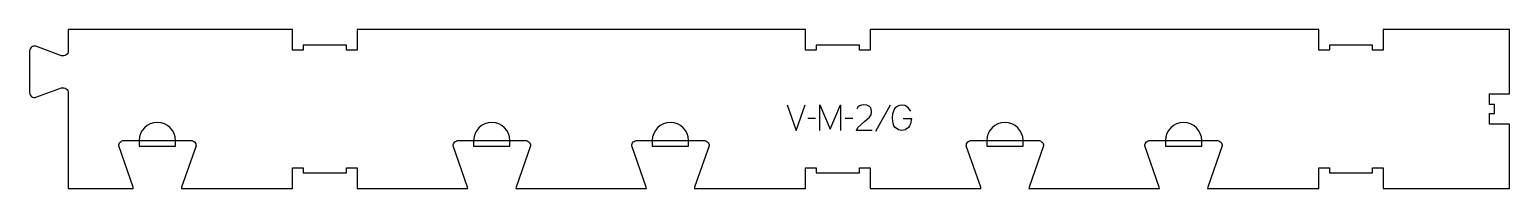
# Model space of a CAD drawing. Header units: millimetres. Extents: x -885 to 846, y -98 to 88.
import ezdxf

# ---------------------------------------------------------------- set-up
doc = ezdxf.new("R2010")
doc.units = ezdxf.units.MM
for name, color, linetype, true_color in [('1_ANYTOOL_1MMDEEP_LABELS_S', 2, 'Continuous', 0xffff00), ('4_ANYTOOL_CUTTHROUGH_OUTSI', 5, 'Continuous', 0x0000ff), ('5_ANYTOOL_HALF_MILL_9MM_IN', 3, 'Continuous', 0x00ff00)]:
    doc.layers.add(name, color=color, linetype=linetype, true_color=true_color)

msp = doc.modelspace()

# ---------------------------------------------------------------- linework, layer by layer
at = {"layer": '1_ANYTOOL_1MMDEEP_LABELS_S'}
for p, q in [((34.4, -16.1), (25.6, -16.2)), ((77.9, -16.1), (69.1, -16.2)), ((121.7, -0.5), (104.5, -31.2))]:
    msp.add_line(p, q, dxfattribs=at)
for points in [[(1.3, 0), (11.7, -30), (22.2, 0)], [(39.6, -30), (39.6, 0), (51.6, -28.4), (63.6, -0.1), (63.6, -30)], [(100.5, -30), (82.2, -29.9), (83.8, -26.5), (92.2, -19.1), (97.7, -14.4), (99.4, -11.6), (100, -8.2), (99.4, -4.7), (98.6, -3.3), (97.5, -2.1), (94.6, -0.5), (91.1, 0), (88.4, -0.3), (86, -1.3), (84.1, -2.9), (82.6, -5.1)], [(136.9, -16.2), (146.7, -16.2), (145.7, -22.2), (144.5, -24.5), (143, -26.5), (139.3, -29.1), (135.3, -30), (133.3, -29.8), (131.3, -29.2), (127.7, -26.5), (126.2, -24.5), (125.1, -22), (124.3, -15.5), (124.9, -10.2), (126.9, -5.1), (128.5, -2.8), (130.6, -1.3), (133, -0.3), (136, 0), (139.2, -0.6), (141.8, -2.3), (145.5, -7.4)]]:
    msp.add_lwpolyline(points, dxfattribs=at)
at = {"layer": '4_ANYTOOL_CUTTHROUGH_OUTSI'}
msp.add_lwpolyline([(-316, -97.7), (-163.3, -97.7), (-163.5, -96.3), (-180.4, -48), (-180.5, -47.9, -0.414214), (-174.2, -41.7), (-96.2, -41.7, -0.414214), (-90, -47.9), (-90, -48), (-106.9, -96.3), (-107.1, -97.7), (22.8, -97.7), (22.8, -73.9, -0.414214), (23.1, -73.7), (35.1, -73.7, -0.414214), (35.3, -73.9), (35.3, -79.7), (85.8, -79.7), (85.8, -73.9, -0.414214), (86.1, -73.7), (98.1, -73.7, -0.414214), (98.3, -73.9), (98.3, -97.7), (227.9, -97.7), (227.6, -96.3), (210.7, -48), (210.7, -47.9, -0.414214), (217, -41.7), (295, -41.7, -0.414214), (301.2, -47.9), (301.2, -48), (284.3, -96.3), (284.1, -97.7), (436.8, -97.7), (436.5, -96.3), (419.6, -48), (419.6, -47.9, -0.414214), (425.9, -41.7), (503.9, -41.7, -0.414214), (510.1, -47.9), (510.1, -48), (493.2, -96.3), (493, -97.7), (622.9, -97.7), (622.9, -73.9, -0.414214), (623.2, -73.7), (635.2, -73.7, -0.414214), (635.4, -73.9), (635.4, -79.7), (685.9, -79.7), (685.9, -73.9, -0.414214), (686.2, -73.7), (698.2, -73.7, -0.414214), (698.4, -73.9), (698.4, -97.7), (846, -97.7), (846, -22.7), (822.9, -22.7, -0.414214), (822.7, -22.4), (822.7, -10.4, -0.414214), (822.9, -10.2), (828.7, -10.2), (828.7, 0.3), (822.9, 0.3, -0.414214), (822.7, 0.6), (822.7, 12.6, -0.414214), (822.9, 12.8), (846, 12.8), (846, 87.8), (698.4, 87.8), (698.4, 64.1, -0.414214), (698.2, 63.8), (686.2, 63.8, -0.414214), (685.9, 64.1), (685.9, 69.8), (635.4, 69.8), (635.4, 64.1, -0.414214), (635.2, 63.8), (623.2, 63.8, -0.414214), (622.9, 64.1), (622.9, 87.8), (98.3, 87.8), (98.3, 64.1, -0.414214), (98.1, 63.8), (86.1, 63.8, -0.414214), (85.8, 64.1), (85.8, 69.8), (35.3, 69.8), (35.3, 64.1, -0.414214), (35.1, 63.8), (23.1, 63.8, -0.414214), (22.8, 64.1), (22.8, 87.8), (-501.7, 87.8), (-501.7, 64.1, -0.414214), (-502, 63.8), (-514, 63.8, -0.414214), (-514.2, 64.1), (-514.2, 69.8), (-564.7, 69.8), (-564.7, 64.1, -0.414214), (-565, 63.8), (-577, 63.8, -0.414214), (-577.2, 64.1), (-577.2, 87.8), (-839.5, 87.8), (-839.5, 63.2, -0.502397), (-847.5, 57.3, -0.015604), (-847.6, 57.3), (-877.3, 68.3, 0.501976), (-884.7, 62.7), (-884.7, 14.2, 0.501971), (-877.3, 8.7), (-847.6, 19.7, -0.015608), (-847.5, 19.7, -0.502397), (-839.5, 13.7), (-839.5, -97.7), (-763.4, -97.7), (-763.6, -96.3), (-780.5, -48), (-780.5, -47.9, -0.414214), (-774.3, -41.7), (-696.3, -41.7, -0.414214), (-690, -47.9), (-690.1, -48), (-707, -96.3), (-707.2, -97.7), (-577.2, -97.7), (-577.2, -73.9, -0.414214), (-577, -73.7), (-565, -73.7, -0.414214), (-564.7, -73.9), (-564.7, -79.7), (-514.2, -79.7), (-514.2, -73.9, -0.414214), (-514, -73.7), (-502, -73.7, -0.414214), (-501.7, -73.9), (-501.7, -97.7), (-372.2, -97.7), (-372.5, -96.3), (-389.3, -48), (-389.4, -47.9, -0.414214), (-383.1, -41.7), (-305.1, -41.7, -0.414214), (-298.9, -47.9), (-298.9, -48), (-315.8, -96.3)], format="xyb", close=True, dxfattribs=at)
at = {"layer": '5_ANYTOOL_HALF_MILL_9MM_IN'}
for points in [[(-714, -41.9, 1), (-756.5, -41.9), (-756.5, -48.2), (-714, -48.2)], [(-322.9, -41.9, 1), (-365.4, -41.9), (-365.4, -48.2), (-322.9, -48.2)], [(-114, -41.9, 1), (-156.5, -41.9), (-156.5, -48.2), (-114, -48.2)], [(277.2, -41.9, 1), (234.7, -41.9), (234.7, -48.2), (277.2, -48.2)], [(486.1, -41.9, 1), (443.6, -41.9), (443.6, -48.2), (486.1, -48.2)]]:
    msp.add_lwpolyline(points, format="xyb", close=True, dxfattribs=at)

doc.saveas('drawing.dxf')
